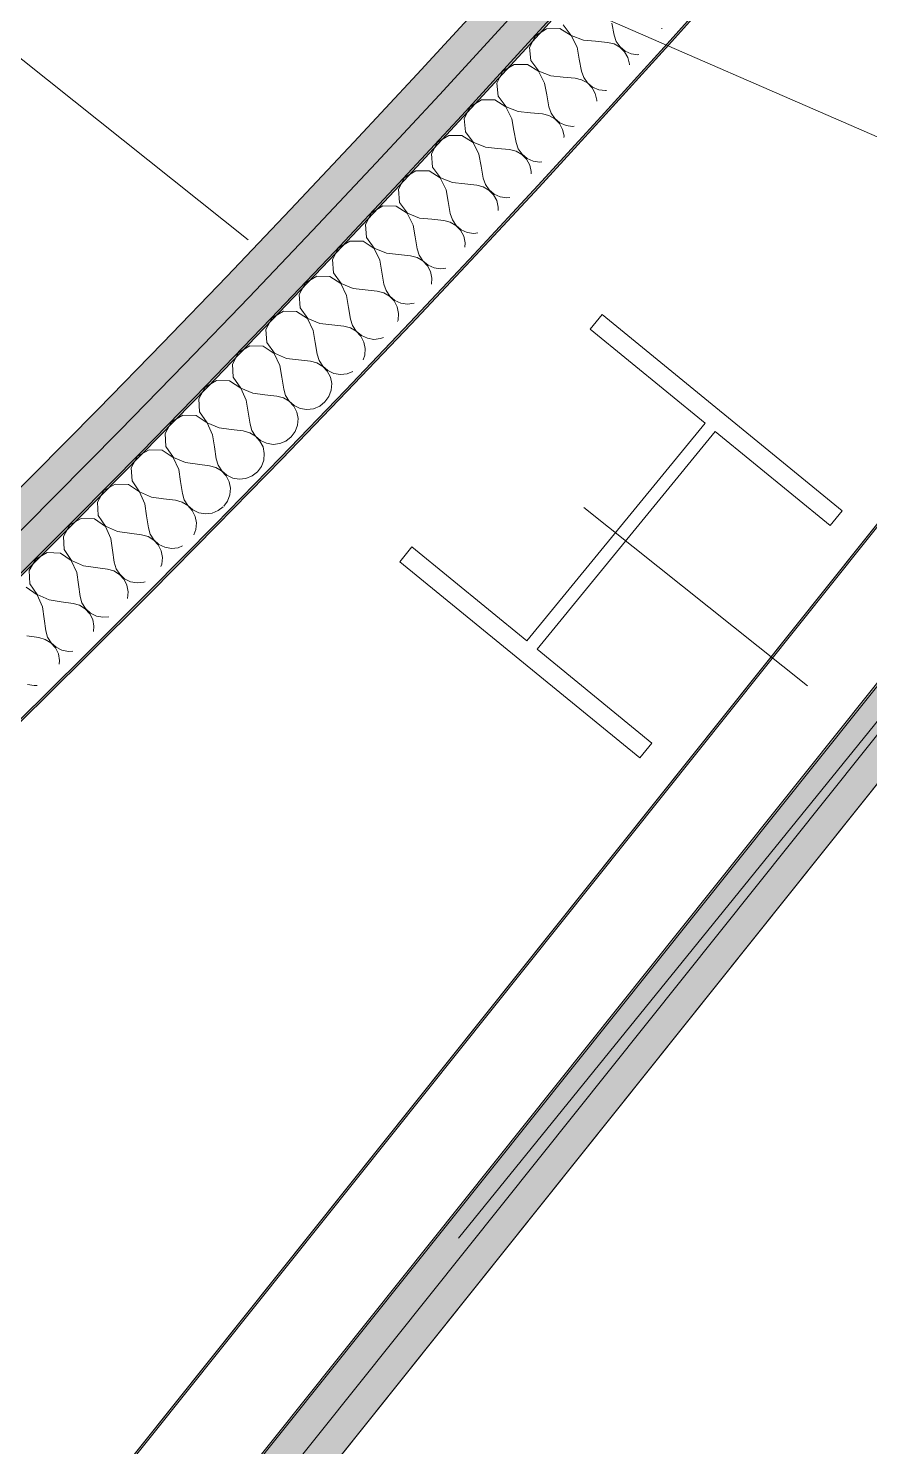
# Model space of a CAD drawing. Header units: millimetres. Extents: x -50172 to 68897, y -80883 to 956680.
# Drawn here: x -21637 to -21222, y -49115 to -48416 of the extents above; entities that cross this region are included whole.
import ezdxf
from ezdxf.enums import TextEntityAlignment as Align

# ---------------------------------------------------------------- set-up
doc = ezdxf.new("R2010")
doc.units = ezdxf.units.MM
doc.header["$MEASUREMENT"] = 0
for name, pattern in [('Dashed', [564.444447, 282.222223, -282.222223]), ('Double Dashed', [1093.611073, 529.166651, -211.666656, 141.111112, -211.666656]), ('Long Dashed', [1058.333302, 634.99999, -423.333311])]:
    doc.linetypes.add(name, pattern=pattern)
for name, color, linetype in [('A-25-M_Wall_Int', 7, 'Continuous'), ('A-95-MC_Marker_Section_P2.Marker', 7, 'Continuous'), ('COLUMN.IFC Import', 7, 'Continuous'), ('New_A-15-MG_Structural_Grid_Phase_2', 7, 'Continuous'), ('New_A-25-M_Wall_Int', 7, 'Continuous')]:
    doc.layers.add(name, color=color, linetype=linetype)
for name, color, linetype, lineweight in [('A-25-M_Wall_Int_Pen_No__1', 7, 'Continuous', 13), ('A-25-M_Wall_Int_Pen_No__87', 8, 'Continuous', 20), ('A-95-MC_Marker_Section_P2.Marker_Pen_No__1', 7, 'Continuous', 13), ('COLUMN.IFC Import_Pen_No__2', 8, 'Continuous', 15), ('New_A-25-M_Wall_Int_Pen_No__1', 7, 'Continuous', 13), ('New_A-25-M_Wall_Int_Pen_No__150', 7, 'Continuous', 0), ('New_A-35-M_FFE_Sanitary_Pen_No__1', 7, 'Continuous', 13), ('New_A-95-P_Drawing_Pen_No__1', 7, 'Continuous', 13), ('New_A-95-P_Drawing_Pen_No__191', 7, 'Continuous', 5)]:
    doc.layers.add(name, color=color, linetype=linetype, lineweight=lineweight)
for name, color, linetype, lineweight, true_color in [('A-25-M_Wall_Int_Pen_No__107', 7, 'Continuous', 15, 0xa6a6a6), ('A-25-M_Wall_Int_Pen_No__81', 7, 'Continuous', 20, 0x6a6a6a), ('New_A-15-MG_Structural_Grid_Phase_2_Pen_No__222', 7, 'Continuous', 13, 0x65af33), ('New_A-25-M_Wall_Int_Pen_No__107', 7, 'Continuous', 15, 0xa6a6a6), ('New_A-25-M_Wall_Int_Pen_No__81', 7, 'Continuous', 20, 0x6a6a6a)]:
    doc.layers.add(name, color=color, linetype=linetype, lineweight=lineweight, true_color=true_color)
doc.styles.add('GENERATED_STYLE_4', font='')
doc.styles.get('GENERATED_STYLE_4').set_extended_font_data('Swis721 BT')

# ---------------------------------------------------------------- blocks, each defined once
blk = doc.blocks.new('*X239')
at = {"layer": 'New_A-25-M_Wall_Int_Pen_No__150', "linetype": 'Continuous'}
for p, q in [((-21381.09, -48415.67), (-21386.61, -48419.11)), ((-21374.58, -48415.65), (-21381.09, -48415.67)), ((-21369.03, -48419.05), (-21374.58, -48415.65)), ((-21372.89, -48413.79), (-21368.97, -48418.98)), ((-21348.96, -48413.02), (-21347.83, -48418.87)), ((-21324.26, -48415.8), (-21324.25, -48415.36)), ((-21386.61, -48419.11), (-21389.51, -48424.93)), ((-21389.51, -48424.93), (-21388.92, -48431.41)), ((-21366.11, -48424.86), (-21369.03, -48419.05)), ((-21368.97, -48418.98), (-21362.9, -48421.33)), ((-21366.11, -48424.86), (-21364.99, -48430.71)), ((-21362.9, -48421.33), (-21356.97, -48421.87)), ((-21356.97, -48421.87), (-21351.03, -48422.41)), ((-21347.83, -48423.16), (-21351.03, -48422.41)), ((-21347.83, -48418.87), (-21346.77, -48421.98)), ((-21344.96, -48424.75), (-21347.83, -48423.16)), ((-21346.77, -48421.98), (-21344.89, -48424.68)), ((-21342.63, -48427.07), (-21344.96, -48424.75)), ((-21344.89, -48424.68), (-21342.35, -48426.76)), ((-21388.92, -48431.41), (-21385.01, -48436.61)), ((-21364.99, -48430.71), (-21363.87, -48436.57)), ((-21341.03, -48429.94), (-21342.63, -48427.07)), ((-21342.35, -48426.76), (-21339.34, -48428.06)), ((-21340.28, -48433.14), (-21341.03, -48429.94)), ((-21339.34, -48428.06), (-21336.07, -48428.49)), ((-21336.07, -48428.49), (-21335.66, -48428.43)), ((-21402.65, -48436.69), (-21405.57, -48442.5)), ((-21397.12, -48433.27), (-21402.65, -48436.69)), ((-21390.61, -48433.27), (-21397.12, -48433.27)), ((-21385.08, -48436.68), (-21390.61, -48433.27)), ((-21382.17, -48442.51), (-21385.08, -48436.68)), ((-21385.01, -48436.61), (-21378.95, -48438.98)), ((-21378.95, -48438.98), (-21373.02, -48439.54)), ((-21363.87, -48436.57), (-21362.82, -48439.68)), ((-21340.3, -48433.57), (-21340.28, -48433.14)), ((-21405.57, -48442.5), (-21405, -48448.98)), ((-21382.17, -48442.51), (-21381.07, -48448.36)), ((-21373.02, -48439.54), (-21367.09, -48440.1)), ((-21363.89, -48440.86), (-21367.09, -48440.1)), ((-21361.02, -48442.46), (-21363.89, -48440.86)), ((-21362.82, -48439.68), (-21360.95, -48442.39)), ((-21358.7, -48444.78), (-21361.02, -48442.46)), ((-21360.95, -48442.39), (-21358.42, -48444.48)), ((-21357.11, -48447.66), (-21358.7, -48444.78)), ((-21358.42, -48444.48), (-21355.41, -48445.79)), ((-21355.41, -48445.79), (-21352.15, -48446.23)), ((-21352.15, -48446.23), (-21351.65, -48446.16)), ((-21413.21, -48450.81), (-21418.75, -48454.21)), ((-21406.7, -48450.83), (-21413.21, -48450.81)), ((-21401.17, -48454.27), (-21406.7, -48450.83)), ((-21405, -48448.98), (-21401.11, -48454.2)), ((-21381.07, -48448.36), (-21379.97, -48454.22)), ((-21356.36, -48450.86), (-21357.11, -48447.66)), ((-21356.39, -48451.4), (-21356.36, -48450.86)), ((-21418.75, -48454.21), (-21421.69, -48460.02)), ((-21421.69, -48460.02), (-21421.14, -48466.5)), ((-21398.28, -48460.1), (-21401.17, -48454.27)), ((-21401.11, -48454.2), (-21395.06, -48456.58)), ((-21398.28, -48460.1), (-21397.2, -48465.96)), ((-21395.06, -48456.58), (-21389.13, -48457.16)), ((-21389.13, -48457.16), (-21383.2, -48457.74)), ((-21380, -48458.51), (-21383.2, -48457.74)), ((-21377.13, -48460.12), (-21380, -48458.51)), ((-21379.97, -48454.22), (-21378.93, -48457.33)), ((-21378.93, -48457.33), (-21377.07, -48460.05)), ((-21374.82, -48462.45), (-21377.13, -48460.12)), ((-21377.07, -48460.05), (-21374.54, -48462.14)), ((-21421.14, -48466.5), (-21417.26, -48471.73)), ((-21397.2, -48465.96), (-21396.12, -48471.82)), ((-21373.24, -48465.33), (-21374.82, -48462.45)), ((-21374.54, -48462.14), (-21371.53, -48463.47)), ((-21372.51, -48468.54), (-21373.24, -48465.33)), ((-21371.53, -48463.47), (-21368.27, -48463.91)), ((-21368.27, -48463.91), (-21367.59, -48463.82)), ((-21434.91, -48471.69), (-21437.86, -48477.48)), ((-21429.35, -48468.31), (-21434.91, -48471.69)), ((-21422.84, -48468.35), (-21429.35, -48468.31)), ((-21417.33, -48471.8), (-21422.84, -48468.35)), ((-21414.46, -48477.64), (-21417.33, -48471.8)), ((-21417.26, -48471.73), (-21411.22, -48474.13)), ((-21411.22, -48474.13), (-21405.29, -48474.73)), ((-21396.12, -48471.82), (-21395.09, -48474.94)), ((-21372.55, -48469.31), (-21372.51, -48468.54)), ((-21437.86, -48477.48), (-21437.33, -48483.97)), ((-21414.46, -48477.64), (-21413.39, -48483.5)), ((-21405.29, -48474.73), (-21399.36, -48475.33)), ((-21396.17, -48476.1), (-21399.36, -48475.33)), ((-21393.31, -48477.72), (-21396.17, -48476.1)), ((-21395.09, -48474.94), (-21393.24, -48477.65)), ((-21391, -48480.06), (-21393.31, -48477.72)), ((-21393.24, -48477.65), (-21390.72, -48479.76)), ((-21389.43, -48482.95), (-21391, -48480.06)), ((-21390.72, -48479.76), (-21387.72, -48481.09)), ((-21387.72, -48481.09), (-21384.46, -48481.55)), ((-21384.46, -48481.55), (-21383.47, -48481.41)), ((-21445.55, -48485.75), (-21451.12, -48489.11)), ((-21439.04, -48485.81), (-21445.55, -48485.75)), ((-21433.54, -48489.28), (-21439.04, -48485.81)), ((-21437.33, -48483.97), (-21433.47, -48489.21)), ((-21413.39, -48483.5), (-21412.33, -48489.36)), ((-21388.71, -48486.16), (-21389.43, -48482.95)), ((-21388.77, -48487.29), (-21388.71, -48486.16)), ((-21451.12, -48489.11), (-21454.09, -48494.9)), ((-21454.09, -48494.9), (-21453.58, -48501.38)), ((-21430.68, -48495.13), (-21433.54, -48489.28)), ((-21433.47, -48489.21), (-21427.43, -48491.63)), ((-21430.68, -48495.13), (-21429.64, -48500.99)), ((-21427.43, -48491.63), (-21421.51, -48492.25)), ((-21421.51, -48492.25), (-21415.58, -48492.87)), ((-21412.39, -48493.65), (-21415.58, -48492.87)), ((-21409.54, -48495.28), (-21412.39, -48493.65)), ((-21412.33, -48489.36), (-21411.31, -48492.49)), ((-21411.31, -48492.49), (-21409.47, -48495.21)), ((-21407.24, -48497.63), (-21409.54, -48495.28)), ((-21409.47, -48495.21), (-21406.96, -48497.32)), ((-21453.58, -48501.38), (-21449.74, -48506.64)), ((-21429.64, -48500.99), (-21428.6, -48506.86)), ((-21405.67, -48500.52), (-21407.24, -48497.63)), ((-21406.96, -48497.32), (-21403.96, -48498.67)), ((-21404.96, -48503.73), (-21405.67, -48500.52)), ((-21403.96, -48498.67), (-21400.7, -48499.13)), ((-21400.7, -48499.13), (-21399.29, -48498.94)), ((-21467.38, -48506.48), (-21470.37, -48512.26)), ((-21461.8, -48503.14), (-21467.38, -48506.48)), ((-21455.3, -48503.22), (-21461.8, -48503.14)), ((-21449.8, -48506.71), (-21455.3, -48503.22)), ((-21446.97, -48512.56), (-21449.8, -48506.71)), ((-21449.74, -48506.64), (-21443.71, -48509.08)), ((-21443.71, -48509.08), (-21437.78, -48509.72)), ((-21428.6, -48506.86), (-21427.58, -48509.99)), ((-21405.06, -48505.34), (-21404.96, -48503.73)), ((-21470.37, -48512.26), (-21469.88, -48518.75)), ((-21446.97, -48512.56), (-21445.94, -48518.43)), ((-21437.78, -48509.72), (-21431.86, -48510.35)), ((-21428.67, -48511.15), (-21431.86, -48510.35)), ((-21425.82, -48512.78), (-21428.67, -48511.15)), ((-21427.58, -48509.99), (-21425.75, -48512.71)), ((-21423.53, -48515.14), (-21425.82, -48512.78)), ((-21425.75, -48512.71), (-21423.25, -48514.84)), ((-21421.97, -48518.03), (-21423.53, -48515.14)), ((-21423.25, -48514.84), (-21420.25, -48516.19)), ((-21420.25, -48516.19), (-21417, -48516.67)), ((-21417, -48516.67), (-21415.05, -48516.41)), ((-21478.11, -48520.48), (-21483.7, -48523.81)), ((-21471.6, -48520.58), (-21478.11, -48520.48)), ((-21466.12, -48524.08), (-21471.6, -48520.58)), ((-21469.88, -48518.75), (-21466.06, -48524.01)), ((-21445.94, -48518.43), (-21444.92, -48524.3)), ((-21421.27, -48521.25), (-21421.97, -48518.03)), ((-21421.41, -48523.46), (-21421.27, -48521.25)), ((-21483.7, -48523.81), (-21486.71, -48529.57)), ((-21486.71, -48529.57), (-21486.24, -48536.06)), ((-21463.31, -48529.95), (-21466.12, -48524.08)), ((-21466.06, -48524.01), (-21460.03, -48526.48)), ((-21463.31, -48529.95), (-21462.3, -48535.82)), ((-21460.03, -48526.48), (-21454.11, -48527.13)), ((-21454.11, -48527.13), (-21448.19, -48527.79)), ((-21445, -48528.59), (-21448.19, -48527.79)), ((-21442.16, -48530.24), (-21445, -48528.59)), ((-21444.92, -48524.3), (-21443.91, -48527.43)), ((-21443.91, -48527.43), (-21442.09, -48530.17)), ((-21439.88, -48532.6), (-21442.16, -48530.24)), ((-21442.09, -48530.17), (-21439.59, -48532.3)), ((-21486.24, -48536.06), (-21482.43, -48541.34)), ((-21462.3, -48535.82), (-21461.29, -48541.69)), ((-21438.33, -48535.5), (-21439.88, -48532.6)), ((-21439.59, -48532.3), (-21436.6, -48533.66)), ((-21437.64, -48538.72), (-21438.33, -48535.5)), ((-21436.6, -48533.66), (-21433.35, -48534.15)), ((-21433.35, -48534.15), (-21430.75, -48533.81)), ((-21500.07, -48541.07), (-21503.1, -48546.83)), ((-21494.47, -48537.76), (-21500.07, -48541.07)), ((-21487.97, -48537.89), (-21494.47, -48537.76)), ((-21482.5, -48541.41), (-21487.97, -48537.89)), ((-21479.7, -48547.28), (-21482.5, -48541.41)), ((-21482.43, -48541.34), (-21476.42, -48543.82)), ((-21476.42, -48543.82), (-21470.5, -48544.5)), ((-21461.29, -48541.69), (-21460.3, -48544.83)), ((-21437.83, -48541.66), (-21437.64, -48538.72)), ((-21503.1, -48546.83), (-21502.65, -48553.32)), ((-21479.7, -48547.28), (-21478.71, -48553.16)), ((-21470.5, -48544.5), (-21464.58, -48545.17)), ((-21461.39, -48545.98), (-21464.58, -48545.17)), ((-21458.55, -48547.64), (-21461.39, -48545.98)), ((-21460.3, -48544.83), (-21458.49, -48547.57)), ((-21456.28, -48550.01), (-21458.55, -48547.64)), ((-21458.49, -48547.57), (-21455.99, -48549.71)), ((-21454.74, -48552.91), (-21456.28, -48550.01)), ((-21455.99, -48549.71), (-21453.01, -48551.08)), ((-21453.01, -48551.08), (-21449.75, -48551.58)), ((-21449.75, -48551.58), (-21446.49, -48551.17)), ((-21446.49, -48551.17), (-21446.37, -48551.12)), ((-21516.5, -48558.29), (-21519.55, -48564.04)), ((-21510.89, -48555), (-21516.5, -48558.29)), ((-21504.39, -48555.14), (-21510.89, -48555)), ((-21498.93, -48558.68), (-21504.39, -48555.14)), ((-21502.65, -48553.32), (-21498.86, -48558.61)), ((-21478.71, -48553.16), (-21477.73, -48559.03)), ((-21454.06, -48556.13), (-21454.74, -48552.91)), ((-21454.29, -48559.42), (-21454.06, -48556.13)), ((-21519.55, -48564.04), (-21519.12, -48570.53)), ((-21496.15, -48564.56), (-21498.93, -48558.68)), ((-21498.86, -48558.61), (-21492.85, -48561.11)), ((-21496.15, -48564.56), (-21495.18, -48570.44)), ((-21492.85, -48561.11), (-21486.94, -48561.81)), ((-21486.94, -48561.81), (-21481.02, -48562.5)), ((-21477.84, -48563.32), (-21481.02, -48562.5)), ((-21475, -48564.99), (-21477.84, -48563.32)), ((-21477.73, -48559.03), (-21476.74, -48562.17)), ((-21476.74, -48562.17), (-21474.94, -48564.92)), ((-21472.74, -48567.36), (-21475, -48564.99)), ((-21474.94, -48564.92), (-21472.45, -48567.06)), ((-21454.57, -48560.2), (-21454.29, -48559.42)), ((-21527.37, -48572.18), (-21532.99, -48575.46)), ((-21520.86, -48572.35), (-21527.37, -48572.18)), ((-21515.41, -48575.9), (-21520.86, -48572.35)), ((-21519.12, -48570.53), (-21515.35, -48575.83)), ((-21495.18, -48570.44), (-21494.21, -48576.32)), ((-21471.21, -48570.27), (-21472.74, -48567.36)), ((-21472.45, -48567.06), (-21469.47, -48568.44)), ((-21470.54, -48573.49), (-21471.21, -48570.27)), ((-21469.47, -48568.44), (-21466.22, -48568.95)), ((-21466.22, -48568.95), (-21462.95, -48568.55)), ((-21462.95, -48568.55), (-21461.58, -48567.98)), ((-21532.99, -48575.46), (-21536.05, -48581.19)), ((-21512.65, -48581.79), (-21515.41, -48575.9)), ((-21515.35, -48575.83), (-21509.35, -48578.35)), ((-21509.35, -48578.35), (-21503.43, -48579.07)), ((-21503.43, -48579.07), (-21497.51, -48579.77)), ((-21494.21, -48576.32), (-21493.24, -48579.46)), ((-21471.61, -48579.09), (-21470.77, -48576.78)), ((-21470.77, -48576.78), (-21470.54, -48573.49)), ((-21536.05, -48581.19), (-21535.64, -48587.69)), ((-21512.65, -48581.79), (-21511.7, -48587.68)), ((-21494.34, -48580.61), (-21497.51, -48579.77)), ((-21491.51, -48582.28), (-21494.34, -48580.61)), ((-21493.24, -48579.46), (-21491.44, -48582.21)), ((-21489.25, -48584.67), (-21491.51, -48582.28)), ((-21491.44, -48582.21), (-21488.96, -48584.37)), ((-21487.73, -48587.58), (-21489.25, -48584.67)), ((-21488.96, -48584.37), (-21485.98, -48585.76)), ((-21485.98, -48585.76), (-21482.73, -48586.28)), ((-21482.73, -48586.28), (-21479.46, -48585.89)), ((-21479.46, -48585.89), (-21476.71, -48584.74)), ((-21549.52, -48592.57), (-21552.6, -48598.3)), ((-21543.89, -48589.31), (-21549.52, -48592.57)), ((-21537.39, -48589.5), (-21543.89, -48589.31)), ((-21531.95, -48593.07), (-21537.39, -48589.5)), ((-21535.64, -48587.69), (-21531.88, -48593)), ((-21529.21, -48598.97), (-21531.95, -48593.07)), ((-21531.88, -48593), (-21525.89, -48595.54)), ((-21511.7, -48587.68), (-21510.75, -48593.56)), ((-21487.07, -48590.8), (-21487.73, -48587.58)), ((-21487.32, -48594.09), (-21487.07, -48590.8)), ((-21552.6, -48598.3), (-21552.22, -48604.79)), ((-21529.21, -48598.97), (-21528.28, -48604.86)), ((-21525.89, -48595.54), (-21519.98, -48596.27)), ((-21519.98, -48596.27), (-21514.07, -48597)), ((-21510.89, -48597.85), (-21514.07, -48597)), ((-21508.07, -48599.53), (-21510.89, -48597.85)), ((-21510.75, -48593.56), (-21509.79, -48596.7)), ((-21509.79, -48596.7), (-21508, -48599.46)), ((-21505.82, -48601.92), (-21508.07, -48599.53)), ((-21508, -48599.46), (-21505.53, -48601.62)), ((-21492.98, -48601.91), (-21490.39, -48599.86)), ((-21490.39, -48599.86), (-21488.45, -48597.19)), ((-21488.45, -48597.19), (-21487.32, -48594.09)), ((-21560.47, -48606.39), (-21566.12, -48609.63)), ((-21553.97, -48606.59), (-21560.47, -48606.39)), ((-21548.55, -48610.19), (-21553.97, -48606.59)), ((-21552.22, -48604.79), (-21548.48, -48610.12)), ((-21528.28, -48604.86), (-21527.35, -48610.74)), ((-21504.31, -48604.84), (-21505.82, -48601.92)), ((-21505.53, -48601.62), (-21502.55, -48603.02)), ((-21503.66, -48608.06), (-21504.31, -48604.84)), ((-21502.55, -48603.02), (-21499.31, -48603.55)), ((-21499.31, -48603.55), (-21496.03, -48603.17)), ((-21496.03, -48603.17), (-21492.98, -48601.91)), ((-21566.12, -48609.63), (-21569.21, -48615.35)), ((-21545.82, -48616.1), (-21548.55, -48610.19)), ((-21548.48, -48610.12), (-21542.49, -48612.67)), ((-21542.49, -48612.67), (-21536.58, -48613.43)), ((-21536.58, -48613.43), (-21530.67, -48614.17)), ((-21527.5, -48615.03), (-21530.67, -48614.17)), ((-21527.35, -48610.74), (-21526.39, -48613.89)), ((-21526.39, -48613.89), (-21524.62, -48616.65)), ((-21505.06, -48614.44), (-21503.91, -48611.35)), ((-21503.91, -48611.35), (-21503.66, -48608.06)), ((-21569.21, -48615.35), (-21568.85, -48621.84)), ((-21545.82, -48616.1), (-21544.91, -48621.98)), ((-21524.68, -48616.72), (-21527.5, -48615.03)), ((-21522.44, -48619.12), (-21524.68, -48616.72)), ((-21524.62, -48616.65), (-21522.15, -48618.82)), ((-21520.94, -48622.04), (-21522.44, -48619.12)), ((-21522.15, -48618.82), (-21519.18, -48620.23)), ((-21519.18, -48620.23), (-21515.93, -48620.77)), ((-21515.93, -48620.77), (-21512.66, -48620.4)), ((-21512.66, -48620.4), (-21509.61, -48619.15)), ((-21509.61, -48619.15), (-21507.01, -48617.11)), ((-21507.01, -48617.11), (-21505.06, -48614.44)), ((-21582.76, -48626.64), (-21585.88, -48632.34)), ((-21577.11, -48623.41), (-21582.76, -48626.64)), ((-21570.61, -48623.64), (-21577.11, -48623.41)), ((-21565.19, -48627.25), (-21570.61, -48623.64)), ((-21568.85, -48621.84), (-21565.13, -48627.18)), ((-21562.49, -48633.17), (-21565.19, -48627.25)), ((-21565.13, -48627.18), (-21559.15, -48629.76)), ((-21544.91, -48621.98), (-21544, -48627.87)), ((-21544, -48627.87), (-21543.05, -48631.02)), ((-21520.3, -48625.27), (-21520.94, -48622.04)), ((-21520.56, -48628.55), (-21520.3, -48625.27)), ((-21585.88, -48632.34), (-21585.53, -48638.84)), ((-21562.49, -48633.17), (-21561.59, -48639.06)), ((-21559.15, -48629.76), (-21553.24, -48630.53)), ((-21553.24, -48630.53), (-21547.33, -48631.29)), ((-21544.16, -48632.16), (-21547.33, -48631.29)), ((-21541.35, -48633.86), (-21544.16, -48632.16)), ((-21543.05, -48631.02), (-21541.28, -48633.79)), ((-21539.11, -48636.26), (-21541.35, -48633.86)), ((-21541.28, -48633.79), (-21538.82, -48635.97)), ((-21526.28, -48636.33), (-21523.68, -48634.31)), ((-21523.68, -48634.31), (-21521.72, -48631.64)), ((-21521.72, -48631.64), (-21520.56, -48628.55)), ((-21593.8, -48640.39), (-21599.46, -48643.59)), ((-21587.3, -48640.63), (-21593.8, -48640.39)), ((-21581.9, -48644.26), (-21587.3, -48640.63)), ((-21585.53, -48638.84), (-21581.83, -48644.19)), ((-21561.59, -48639.06), (-21560.7, -48644.95)), ((-21537.62, -48639.19), (-21539.11, -48636.26)), ((-21538.82, -48635.97), (-21535.86, -48637.38)), ((-21536.99, -48642.42), (-21537.62, -48639.19)), ((-21535.86, -48637.38), (-21532.62, -48637.93)), ((-21532.62, -48637.93), (-21529.34, -48637.58)), ((-21529.34, -48637.58), (-21526.28, -48636.33)), ((-21599.46, -48643.59), (-21602.6, -48649.29)), ((-21602.6, -48649.29), (-21602.27, -48655.79)), ((-21579.21, -48650.19), (-21581.9, -48644.26)), ((-21581.83, -48644.19), (-21575.86, -48646.79)), ((-21575.86, -48646.79), (-21569.96, -48647.57)), ((-21569.96, -48647.57), (-21564.05, -48648.36)), ((-21560.88, -48649.23), (-21564.05, -48648.36)), ((-21558.07, -48650.94), (-21560.88, -48649.23)), ((-21560.7, -48644.95), (-21559.77, -48648.1)), ((-21559.77, -48648.1), (-21558.01, -48650.87)), ((-21540.27, -48651.27), (-21538.44, -48648.79)), ((-21538.44, -48648.79), (-21537.27, -48645.7)), ((-21537.27, -48645.7), (-21536.99, -48642.42)), ((-21602.27, -48655.79), (-21598.58, -48661.15)), ((-21579.21, -48650.19), (-21578.33, -48656.08)), ((-21578.33, -48656.08), (-21577.46, -48661.97)), ((-21555.85, -48653.36), (-21558.07, -48650.94)), ((-21558.01, -48650.87), (-21555.55, -48653.06)), ((-21554.36, -48656.29), (-21555.85, -48653.36)), ((-21555.55, -48653.06), (-21552.59, -48654.49)), ((-21553.74, -48659.52), (-21554.36, -48656.29)), ((-21552.59, -48654.49), (-21549.35, -48655.05)), ((-21549.35, -48655.05), (-21546.08, -48654.7)), ((-21546.08, -48654.7), (-21543.01, -48653.47)), ((-21543.01, -48653.47), (-21540.67, -48651.66)), ((-21616.21, -48660.49), (-21619.37, -48666.18)), ((-21610.54, -48657.31), (-21616.21, -48660.49)), ((-21604.04, -48657.57), (-21610.54, -48657.31)), ((-21598.65, -48661.22), (-21604.04, -48657.57)), ((-21595.98, -48667.15), (-21598.65, -48661.22)), ((-21598.58, -48661.15), (-21592.62, -48663.76)), ((-21577.46, -48661.97), (-21576.53, -48665.13)), ((-21555.05, -48665.47), (-21554.03, -48662.8)), ((-21554.03, -48662.8), (-21553.74, -48659.52)), ((-21619.37, -48666.18), (-21619.06, -48672.68)), ((-21595.98, -48667.15), (-21595.13, -48673.05)), ((-21592.62, -48663.76), (-21586.72, -48664.57)), ((-21586.72, -48664.57), (-21580.82, -48665.37)), ((-21577.65, -48666.26), (-21580.82, -48665.37)), ((-21574.85, -48667.98), (-21577.65, -48666.26)), ((-21576.53, -48665.13), (-21574.78, -48667.91)), ((-21572.63, -48670.4), (-21574.85, -48667.98)), ((-21574.78, -48667.91), (-21572.34, -48670.1)), ((-21572.34, -48670.1), (-21569.38, -48671.54)), ((-21633.02, -48677.34), (-21636.19, -48683.02)), ((-21627.34, -48674.17), (-21633.02, -48677.34)), ((-21620.84, -48674.46), (-21627.34, -48674.17)), ((-21615.46, -48678.12), (-21620.84, -48674.46)), ((-21619.06, -48672.68), (-21615.39, -48678.05)), ((-21595.13, -48673.05), (-21594.27, -48678.94)), ((-21571.16, -48673.33), (-21572.63, -48670.4)), ((-21570.55, -48676.57), (-21571.16, -48673.33)), ((-21570.85, -48679.85), (-21570.55, -48676.57)), ((-21569.38, -48671.54), (-21566.14, -48672.11)), ((-21566.14, -48672.11), (-21562.86, -48671.77)), ((-21562.86, -48671.77), (-21560.72, -48670.91)), ((-21636.19, -48683.02), (-21635.91, -48689.52)), ((-21612.81, -48684.06), (-21615.46, -48678.12)), ((-21615.39, -48678.05), (-21609.44, -48680.68)), ((-21612.81, -48684.06), (-21611.97, -48689.96)), ((-21609.44, -48680.68), (-21603.54, -48681.51)), ((-21603.54, -48681.51), (-21597.64, -48682.33)), ((-21594.48, -48683.23), (-21597.64, -48682.33)), ((-21591.68, -48684.95), (-21594.48, -48683.23)), ((-21594.27, -48678.94), (-21593.36, -48682.1)), ((-21593.36, -48682.1), (-21591.61, -48684.89)), ((-21571.33, -48681.11), (-21570.85, -48679.85)), ((-21632.32, -48694.97), (-21637.69, -48691.29)), ((-21635.91, -48689.52), (-21632.26, -48694.9)), ((-21611.97, -48689.96), (-21611.14, -48695.86)), ((-21589.47, -48687.38), (-21591.68, -48684.95)), ((-21591.61, -48684.89), (-21589.18, -48687.09)), ((-21588.01, -48690.32), (-21589.47, -48687.38)), ((-21589.18, -48687.09), (-21586.22, -48688.53)), ((-21587.41, -48693.56), (-21588.01, -48690.32)), ((-21586.22, -48688.53), (-21582.99, -48689.11)), ((-21582.99, -48689.11), (-21579.71, -48688.79)), ((-21579.71, -48688.79), (-21579.05, -48688.53)), ((-21629.69, -48700.92), (-21632.32, -48694.97)), ((-21632.26, -48694.9), (-21626.31, -48697.55)), ((-21626.31, -48697.55), (-21620.42, -48698.4)), ((-21611.14, -48695.86), (-21610.23, -48699.02)), ((-21587.72, -48696.86), (-21587.71, -48696.84)), ((-21587.71, -48696.84), (-21587.41, -48693.56)), ((-21629.69, -48700.92), (-21628.87, -48706.82)), ((-21620.42, -48698.4), (-21614.52, -48699.24)), ((-21611.36, -48700.14), (-21614.52, -48699.24)), ((-21608.57, -48701.88), (-21611.36, -48700.14)), ((-21610.23, -48699.02), (-21608.5, -48701.81)), ((-21606.36, -48704.31), (-21608.57, -48701.88)), ((-21608.5, -48701.81), (-21606.07, -48704.02)), ((-21604.91, -48707.26), (-21606.36, -48704.31)), ((-21606.07, -48704.02), (-21603.12, -48705.48)), ((-21628.87, -48706.82), (-21628.06, -48712.72)), ((-21604.32, -48710.5), (-21604.91, -48707.26)), ((-21604.57, -48713.04), (-21604.32, -48710.5)), ((-21603.12, -48705.48), (-21599.88, -48706.07)), ((-21599.88, -48706.07), (-21597.02, -48705.79)), ((-21637.34, -48715.23), (-21631.45, -48716.09)), ((-21628.29, -48717.01), (-21631.45, -48716.09)), ((-21625.51, -48718.75), (-21628.29, -48717.01)), ((-21628.06, -48712.72), (-21627.16, -48715.89)), ((-21627.16, -48715.89), (-21625.44, -48718.68)), ((-21623.31, -48721.19), (-21625.51, -48718.75)), ((-21625.44, -48718.68), (-21623.01, -48720.9)), ((-21621.86, -48724.14), (-21623.31, -48721.19)), ((-21623.01, -48720.9), (-21620.07, -48722.36)), ((-21621.28, -48727.38), (-21621.86, -48724.14)), ((-21620.07, -48722.36), (-21616.84, -48722.97)), ((-21616.84, -48722.97), (-21614.69, -48722.77)), ((-21621.48, -48729.29), (-21621.28, -48727.38)), ((-21637.07, -48739.2), (-21633.84, -48739.81)), ((-21633.84, -48739.81), (-21632.29, -48739.67))]:
    blk.add_line(p, q, dxfattribs=at)
blk = doc.blocks.new('Wall_17_1', base_point=(-29918.46, -50217.22))
at = {"layer": 'New_A-25-M_Wall_Int_Pen_No__107', "linetype": 'Continuous'}
for points in [[(-20095.26, -46371.16, -0.413614), (-29918.46, -50217.22), (-29924.46, -50230.97, 0.413614), (-20081.52, -46377.18)], [(-20081.52, -46377.18, -0.413614), (-29924.46, -50230.97), (-29930.45, -50244.72, 0.413614), (-20067.79, -46383.21)]]:
    blk.add_hatch(color=256, dxfattribs=at).paths.add_polyline_path(points)
at = {"layer": 'New_A-25-M_Wall_Int_Pen_No__81', "linetype": 'Continuous', "lineweight": 0, "true_color": 0x353535}
for points in [[(-20067.79, -46383.21, -0.413614), (-29930.45, -50244.72), (-29930.85, -50245.64, 0.413614), (-20066.87, -46383.61)], [(-20021.08, -46403.69, -0.413614), (-29950.84, -50291.47), (-29951.24, -50292.39, 0.413614), (-20020.16, -46404.09)]]:
    blk.add_hatch(color=250, dxfattribs=at).paths.add_polyline_path(points)
at = {"layer": 'New_A-25-M_Wall_Int_Pen_No__1', "linetype": 'Continuous'}
for radius in [7467.12, 7482.12, 7498.12, 7497.12, 7549.12, 7548.12]:
    blk.add_arc((-26933.84, -43372.52), radius, 246.440445, 336.323082, dxfattribs=at)
at = {"layer": 'New_A-25-M_Wall_Int', "color": 250, "lineweight": 50, "true_color": 0x2a2a2a}
blk.add_blockref('*X239', (0, 0), dxfattribs=at)
blk = doc.blocks.new('Wall_117_1', base_point=(-22330.43, -50182.12))
at = {"layer": 'A-25-M_Wall_Int_Pen_No__87', "linetype": 'Continuous', "flags": 128}
for points in [[(-19767.19, -46841.47), (-22379.61, -50115.48)], [(-22330.43, -50182.12), (-19691.26, -46874.58)]]:
    blk.add_lwpolyline(points, dxfattribs=at)
blk = doc.blocks.new('Wall_221_1', base_point=(-22330.83, -50182.61))
at = {"layer": 'A-25-M_Wall_Int_Pen_No__107', "linetype": 'Continuous'}
for points in [[(-22340.05, -50170.12), (-19705.5, -46868.37), (-19719.73, -46862.16), (-22349.27, -50157.62)], [(-22330.83, -50182.61), (-19691.26, -46874.58), (-19705.5, -46868.37), (-22340.05, -50170.12)]]:
    blk.add_hatch(color=256, dxfattribs=at).paths.add_polyline_path(points)
at = {"layer": 'A-25-M_Wall_Int_Pen_No__81', "linetype": 'Continuous', "lineweight": 0, "true_color": 0x353535}
for points in [[(-22379.39, -50116.81), (-19766.24, -46841.88), (-19767.19, -46841.47), (-22380, -50115.98)], [(-22349.27, -50157.62), (-19719.73, -46862.16), (-19720.68, -46861.75), (-22349.88, -50156.79)]]:
    blk.add_hatch(color=250, dxfattribs=at).paths.add_polyline_path(points)
at = {"layer": 'A-25-M_Wall_Int_Pen_No__1', "linetype": 'Continuous'}
for p, q in [((-22379.39, -50116.81), (-19766.24, -46841.88)), ((-22349.88, -50156.79), (-19720.68, -46861.75)), ((-22349.27, -50157.62), (-19719.73, -46862.16)), ((-22340.05, -50170.12), (-19705.5, -46868.37))]:
    blk.add_line(p, q, dxfattribs=at)
at = {"layer": 'A-25-M_Wall_Int_Pen_No__1', "linetype": 'Continuous', "flags": 128}
for points in [[(-19767.19, -46841.47), (-22380, -50115.98)], [(-22330.83, -50182.61), (-19691.26, -46874.58)]]:
    blk.add_lwpolyline(points, dxfattribs=at)
blk = doc.blocks.new('Standard grid marker_12')
at = {"layer": 'New_A-15-MG_Structural_Grid_Phase_2_Pen_No__222', "linetype": 'Double Dashed'}
blk.add_line((19467.55, 0.53), (22058.16, 0.53), dxfattribs=at)
at = {"layer": 'New_A-15-MG_Structural_Grid_Phase_2_Pen_No__222', "style": 'GENERATED_STYLE_4'}
for tag, p in [('AC_MarkerText_1_0', (-500, 43.92)), ('AC_MarkerText_1_1', (22558.16, 43.92))]:
    blk.add_attdef(tag, text='', height=350, rotation=195.02767, dxfattribs=at).set_placement(p, align=Align.MIDDLE_CENTER)
blk = doc.blocks.new('Column 156')
at = {"layer": 'COLUMN.IFC Import_Pen_No__2', "linetype": 'Continuous'}
for p, q in [((-76.45, 78.8), (76.45, 78.8)), ((-76.45, 69.4), (-76.45, 78.8)), ((76.45, 78.8), (76.45, 69.4)), ((-3.25, 69.4), (-76.45, 69.4)), ((-3.25, -69.4), (-3.25, 69.4)), ((3.25, 69.4), (3.25, -69.4)), ((76.45, 69.4), (3.25, 69.4)), ((-76.45, -69.4), (-3.25, -69.4)), ((-76.45, -78.8), (-76.45, -69.4)), ((3.25, -69.4), (76.45, -69.4)), ((76.45, -69.4), (76.45, -78.8)), ((76.45, -78.8), (-76.45, -78.8))]:
    blk.add_line(p, q, dxfattribs=at)
blk = doc.blocks.new('Cutting Plane_5_1', base_point=(10470.47, -62286.81))
at = {"layer": 'A-95-MC_Marker_Section_P2.Marker_Pen_No__1', "linetype": 'Dashed'}
blk.add_line((3665.42, -59319.47), (-44301.02, -38403.72), dxfattribs=at)

msp = doc.modelspace()

# ---------------------------------------------------------------- linework, layer by layer
at = {"layer": 'New_A-35-M_FFE_Sanitary_Pen_No__1', "linetype": 'Dashed'}
msp.add_arc((-26783.55, -43782.02), 6769.91, 246.440412, 336.440412, dxfattribs=at)
at = {"layer": 'New_A-95-P_Drawing_Pen_No__1', "linetype": 'Long Dashed'}
msp.add_line((-19692.85, -46873.91), (-37981.66, -69458.71), dxfattribs=at)
at = {"layer": 'New_A-95-P_Drawing_Pen_No__191', "linetype": 'Dashed'}
msp.add_arc((-26775.42, -43793.33), 6450.18, 246.159671, 336.503685, dxfattribs=at)

# ---------------------------------------------------------------- block references
at = {"layer": 'A-25-M_Wall_Int', "color": 250, "lineweight": 50, "true_color": 0x2a2a2a}
for name, p in [('Wall_221_1', (-22330.83, -50182.61)), ('Wall_117_1', (-22330.43, -50182.12))]:
    msp.add_blockref(name, p, dxfattribs=at)
at = {"layer": 'A-95-MC_Marker_Section_P2.Marker'}
msp.add_blockref('Cutting Plane_5_1', (10470.47, -62286.81), dxfattribs=at)
at = {"layer": 'COLUMN.IFC Import', "linetype": 'Continuous', "zscale": 1000, "rotation": 320.7094513343875}
msp.add_blockref('Column 156', (-21344.39, -48666.07), dxfattribs=at)
at = {"layer": 'New_A-15-MG_Structural_Grid_Phase_2', "color": 8, "linetype": 'Continuous', "lineweight": 15, "zscale": 1000, "rotation": 141.4127390902341}
msp.add_blockref('Standard grid marker_12', (-4601.23, -62025.7), dxfattribs=at)
at = {"layer": 'New_A-25-M_Wall_Int', "color": 250, "lineweight": 50, "true_color": 0x2a2a2a}
msp.add_blockref('Wall_17_1', (-29918.46, -50217.22), dxfattribs=at)

doc.saveas('drawing.dxf')
